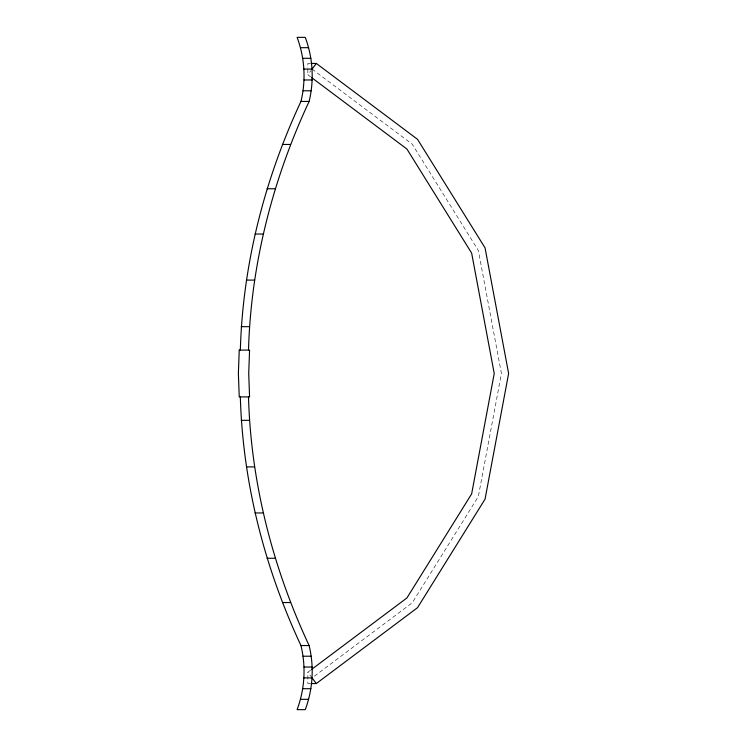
<?xml version="1.0" encoding="UTF-8"?>
<svg xmlns="http://www.w3.org/2000/svg" width="747" height="747" viewBox="0 0 747 747"><rect width="100%" height="100%" fill="white"/><g stroke="black" fill="none" stroke-linecap="round" stroke-linejoin="round"><path stroke-width="0.56" stroke-dasharray="3.73 2.8" d="M310.612 76.838L307.839 74.756L310.864 70.713M309.958 683.552L307.839 683.552L307.839 672.244L310.612 670.162M309.958 63.448L307.839 63.448L307.839 67.968M312.078 69.097L412.232 144.19L478.341 250.478L501.433 373.5L478.341 496.522L412.232 602.81L312.078 677.903L307.839 672.244M307.839 69.097L307.839 74.756"/><path stroke-width="1.12" d="M248.499 396.918C250.945 482.861 272.767 567.785 309.118 645.557C314.263 666.697 312.909 689.276 305.262 709.65L297.101 709.65C304.748 689.276 306.102 666.697 300.957 645.557C264.606 567.785 242.784 482.861 240.338 396.918M240.338 350.082C242.784 264.139 264.606 179.215 300.957 101.443C306.102 80.302 304.748 57.724 297.101 37.35L305.262 37.35C312.909 57.724 314.263 80.302 309.118 101.443C272.767 179.215 250.945 264.139 248.499 350.082M311.013 683.552L316.317 683.552L417.526 607.675L485.046 499.136L508.623 373.5L485.046 247.864L417.526 139.325L316.317 63.448L312.078 69.097L303.917 69.097M311.536 669.461L406.928 597.955L471.637 493.916L494.234 373.5L471.637 253.084L406.928 149.045L311.536 77.539M300.434 47.687L308.595 47.687M302.712 58.303L310.883 58.303M311.013 63.448L316.317 63.448M304.02 79.966L312.181 79.966M303.03 90.779L311.191 90.779M300.957 101.443L309.118 101.443M282.385 144.46L290.546 144.46M267.043 188.748L275.204 188.748M255.026 234.035L263.196 234.035M246.398 280.097L254.559 280.097M241.206 326.672L249.367 326.672M241.206 420.328L249.367 420.328M246.398 466.903L254.559 466.903M255.026 512.965L263.196 512.965M267.043 558.252L275.204 558.252M282.385 602.54L290.546 602.54M300.957 645.557L309.118 645.557M303.03 656.221L311.191 656.221M304.02 667.034L312.181 667.034M303.917 677.903L312.078 677.903L316.317 683.552M302.712 688.697L310.883 688.697M300.434 699.313L308.595 699.313M239.245 350.082L238.377 373.5L239.245 396.918L249.582 396.918L248.714 373.5L249.582 350.082L239.245 350.082"/></g></svg>
